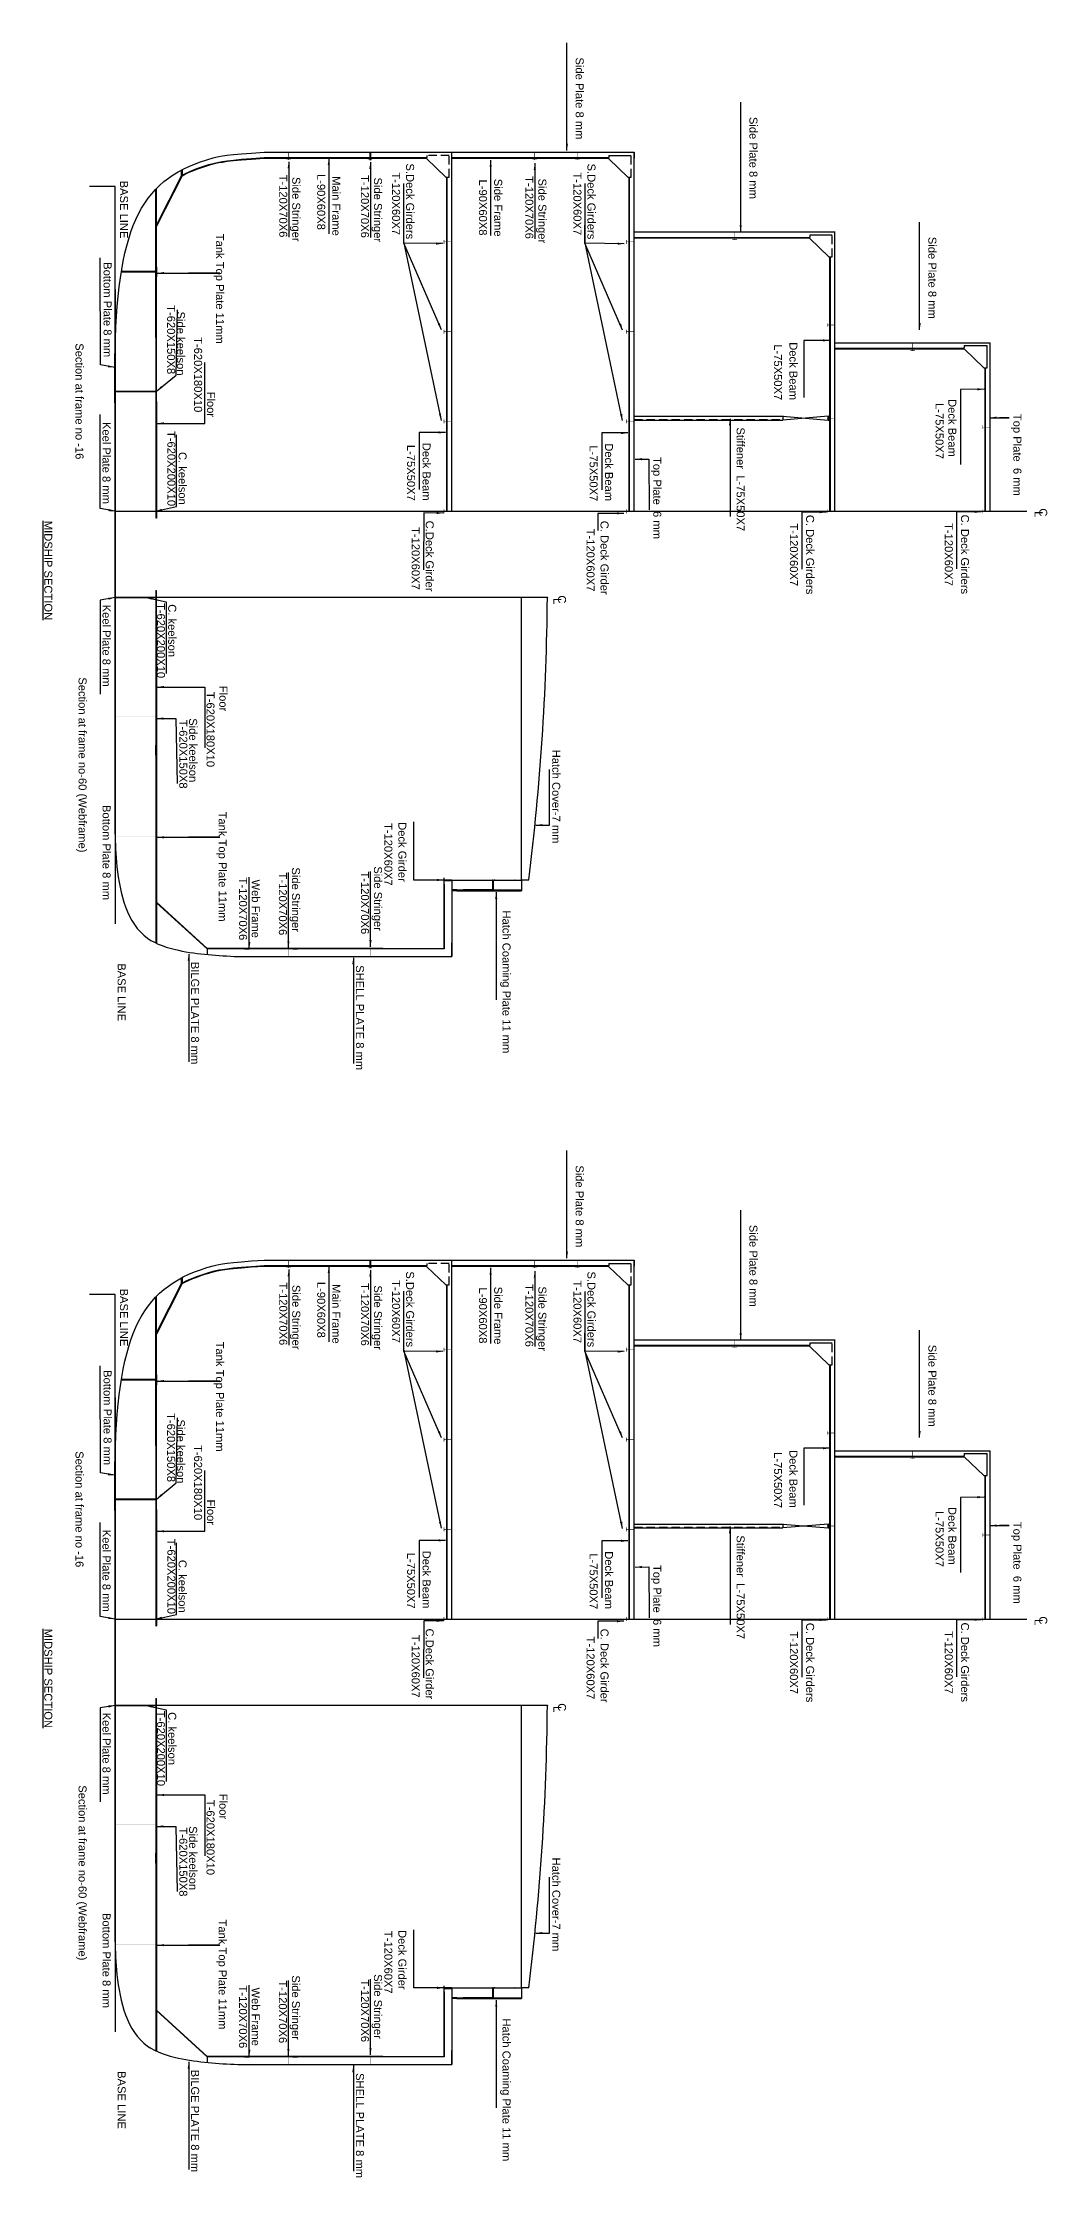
# Model space of a CAD drawing. Header units: inches. Extents: x 14911 to 113445, y 2644 to 74095.
# Drawn here: x 14911 to 29978, y 2644 to 34657 of the extents above; entities that cross this region are included whole.
import ezdxf
from ezdxf.enums import TextEntityAlignment as Align

# ---------------------------------------------------------------- set-up
doc = ezdxf.new("R2010")
doc.units = ezdxf.units.IN
doc.header["$LTSCALE"] = 500
doc.header["$MEASUREMENT"] = 0
doc.linetypes.add('DASHED', pattern=[0.75, 0.5, -0.25])
doc.styles.get("Standard").update_dxf_attribs({"font": 'arial.ttf'})
doc.dimstyles.get("Standard").update_dxf_attribs({"dimtxt": 250, "dimasz": 0.18, "dimexe": 0.18, "dimexo": 0.0625, "dimgap": 0.09, "dimtad": 0, "dimtih": 1, "dimtoh": 1, "dimdec": 4, "dimzin": 0, "dimdsep": 46, "dimtxsty": 'Standard', "dimcen": 0.09, "dimadec": 0, "dimazin": 0, "dimtfac": 1, "dimtdec": 4, "dimtofl": 0, "dimtmove": 0, "dimatfit": 3, "dimfxl": 1, "dimtolj": 1, "dimtzin": 0, "dimarcsym": 0})

msp = doc.modelspace()

# ---------------------------------------------------------------- hatches: boundary and pattern name
h = msp.add_hatch(color=6)
h.dxf.hatch_style = 1
h.paths.add_polyline_path([(18603, 32902), (18597, 32902), (18597, 33016), (18603, 33016)])
h.paths.add_polyline_path([(18597, 32896), (18565, 32896), (18565, 32902), (18597, 32902)])
h.paths.add_polyline_path([(18603, 32896), (18600, 32896), (18597, 32896), (18597, 32902), (18603, 32902)])
h.paths.add_polyline_path([(18635, 32896), (18603, 32896), (18603, 32902), (18635, 32902)])
h = msp.add_hatch(color=6)
h.dxf.hatch_style = 1
h.paths.add_polyline_path([(19825, 32902), (19819, 32902), (19819, 33016), (19825, 33016)])
h.paths.add_polyline_path([(19819, 32896), (19787, 32896), (19787, 32902), (19819, 32902)])
h.paths.add_polyline_path([(19825, 32896), (19822, 32896), (19819, 32896), (19819, 32902), (19825, 32902)])
h.paths.add_polyline_path([(19857, 32896), (19825, 32896), (19825, 32902), (19857, 32902)])
h = msp.add_hatch(color=6)
h.dxf.hatch_style = 1
h.paths.add_polyline_path([(22292, 32902), (22286, 32902), (22286, 33016), (22292, 33016)])
h.paths.add_polyline_path([(22286, 32896), (22254, 32896), (22254, 32902), (22286, 32902)])
h.paths.add_polyline_path([(22292, 32896), (22289, 32896), (22286, 32896), (22286, 32902), (22292, 32902)])
h.paths.add_polyline_path([(22324, 32896), (22292, 32896), (22292, 32902), (22324, 32902)])
h = msp.add_hatch(color=6)
h.dxf.hatch_style = 1
h.paths.add_polyline_path([(22933, 32902), (22927, 32902), (22927, 33016), (22933, 33016)])
h.paths.add_polyline_path([(22927, 32896), (22895, 32896), (22895, 32902), (22927, 32902)])
h.paths.add_polyline_path([(22933, 32896), (22930, 32896), (22927, 32896), (22927, 32902), (22933, 32902)])
h.paths.add_polyline_path([(22965, 32896), (22933, 32896), (22933, 32902), (22965, 32902)])
h = msp.add_hatch(color=6)
h.dxf.hatch_style = 1
h.paths.add_polyline_path([(20927, 31699), (20927, 31663), (20927, 31639), (20934, 31639), (20934, 31666), (21047, 31666), (21047, 31673), (20934, 31673), (20934, 31699)])
h = msp.add_hatch(color=6)
h.dxf.hatch_style = 1
h.paths.add_polyline_path([(23660, 31699), (23660, 31663), (23660, 31639), (23667, 31639), (23667, 31666), (23780, 31666), (23780, 31673), (23667, 31673), (23667, 31699)])
h = msp.add_hatch(color=6)
h.dxf.hatch_style = 1
h.paths.add_polyline_path([(25291, 31706), (25285, 31706), (25285, 31820), (25291, 31820)])
h.paths.add_polyline_path([(25285, 31700), (25253, 31700), (25253, 31706), (25285, 31706)])
h.paths.add_polyline_path([(25291, 31700), (25288, 31700), (25285, 31700), (25285, 31706), (25291, 31706)])
h.paths.add_polyline_path([(25323, 31700), (25291, 31700), (25291, 31706), (25323, 31706)])
h = msp.add_hatch(color=6)
h.dxf.hatch_style = 1
h.paths.add_polyline_path([(25291, 31706), (25285, 31706), (25285, 31820), (25291, 31820)])
h.paths.add_polyline_path([(25285, 31700), (25253, 31700), (25253, 31706), (25285, 31706)])
h.paths.add_polyline_path([(25291, 31700), (25288, 31700), (25285, 31700), (25285, 31706), (25291, 31706)])
h.paths.add_polyline_path([(25323, 31700), (25291, 31700), (25291, 31706), (25323, 31706)])
h = msp.add_hatch(color=6)
h.dxf.hatch_style = 1
h.paths.add_polyline_path([(16609, 31216), (16609, 31145), (16617, 31145), (16617, 31220), (16617, 31295), (16609, 31295), (16609, 31224), (16090, 31224), (16089, 31216)])
h = msp.add_hatch(color=6)
h.dxf.hatch_style = 1
h.paths.add_polyline_path([(26673, 30453), (26673, 30416), (26673, 30393), (26680, 30393), (26680, 30419), (26793, 30419), (26793, 30426), (26680, 30426), (26680, 30453)])
h = msp.add_hatch(color=6)
h.dxf.hatch_style = 1
h.paths.add_polyline_path([(20927, 30353), (20927, 30317), (20927, 30293), (20934, 30293), (20934, 30320), (21047, 30320), (21047, 30327), (20934, 30327), (20934, 30353)])
h = msp.add_hatch(color=6)
h.dxf.hatch_style = 1
h.paths.add_polyline_path([(23660, 30353), (23660, 30317), (23660, 30293), (23667, 30293), (23667, 30320), (23780, 30320), (23780, 30327), (23667, 30327), (23667, 30353)])
h = msp.add_hatch(color=6)
h.dxf.hatch_style = 1
h.paths.add_polyline_path([(27960, 30042), (27954, 30042), (27954, 30156), (27960, 30156)])
h.paths.add_polyline_path([(27954, 30036), (27922, 30036), (27922, 30042), (27954, 30042)])
h.paths.add_polyline_path([(27960, 30036), (27957, 30036), (27954, 30036), (27954, 30042), (27960, 30042)])
h.paths.add_polyline_path([(27992, 30036), (27960, 30036), (27960, 30042), (27992, 30042)])
h = msp.add_hatch(color=6)
h.dxf.hatch_style = 1
h.paths.add_polyline_path([(27961, 30042), (27955, 30042), (27955, 30156), (27961, 30156)])
h.paths.add_polyline_path([(27955, 30036), (27923, 30036), (27923, 30042), (27955, 30042)])
h.paths.add_polyline_path([(27961, 30036), (27958, 30036), (27955, 30036), (27955, 30042), (27961, 30042)])
h.paths.add_polyline_path([(27993, 30036), (27961, 30036), (27961, 30042), (27993, 30042)])
h = msp.add_hatch(color=6)
h.dxf.hatch_style = 1
h.paths.add_polyline_path([(16617, 29504), (16617, 29433), (16609, 29433), (16609, 29504)])
h.paths.add_polyline_path([(16617, 29425), (16617, 29354), (16609, 29354), (16609, 29425)])
h = msp.add_hatch(color=6)
h.dxf.hatch_style = 1
h.paths.add_polyline_path([(16609, 29433), (16609, 29425), (15997, 29425), (15997, 29433)])
h = msp.add_hatch(color=6)
h.dxf.hatch_style = 1
h.paths.add_polyline_path([(16617, 29433), (16617, 29425), (16609, 29425), (16609, 29433)])
h = msp.add_hatch(color=6)
h.dxf.hatch_style = 1
h.paths.add_polyline_path([(20927, 29007), (20927, 28970), (20927, 28947), (20934, 28947), (20934, 28973), (21047, 28973), (21047, 28980), (20934, 28980), (20934, 29007)])
h = msp.add_hatch(color=6)
h.dxf.hatch_style = 1
h.paths.add_polyline_path([(23660, 29007), (23660, 28970), (23660, 28947), (23667, 28947), (23667, 28973), (23780, 28973), (23780, 28980), (23667, 28980), (23667, 29007)])
h = msp.add_hatch(color=6)
h.dxf.hatch_style = 1
h.paths.add_polyline_path([(26673, 29057), (26673, 29020), (26673, 28997), (26680, 28997), (26680, 29023), (26793, 29023), (26793, 29030), (26680, 29030), (26680, 29057)])
h = msp.add_hatch(color=6)
h.dxf.hatch_style = 1
h.paths.add_polyline_path([(29001, 28922), (29001, 28885), (29001, 28862), (29008, 28862), (29008, 28888), (29121, 28888), (29121, 28895), (29008, 28895), (29008, 28922)])
h = msp.add_hatch(color=6)
h.dxf.hatch_style = 1
h.paths.add_polyline_path([(16607, 27626), (16607, 27636), (15997, 27636), (15997, 27626)])
h.paths.add_polyline_path([(16617, 27531), (16617, 27626), (16607, 27626), (16607, 27531)])
h.paths.add_polyline_path([(16617, 27626), (16617, 27636), (16607, 27636), (16607, 27626)])
h.paths.add_polyline_path([(16617, 27636), (16617, 27683), (16617, 27731), (16607, 27731), (16607, 27636)])
h = msp.add_hatch(color=6)
h.dxf.hatch_style = 1
h.paths.add_polyline_path([(20927, 27661), (20927, 27624), (20927, 27601), (20934, 27601), (20934, 27627), (21047, 27627), (21047, 27634), (20934, 27634), (20934, 27661)])
h = msp.add_hatch(color=6)
h.dxf.hatch_style = 1
h.paths.add_polyline_path([(23660, 27661), (23660, 27624), (23660, 27601), (23667, 27601), (23667, 27627), (23780, 27627), (23780, 27634), (23667, 27634), (23667, 27661)])
h = msp.add_hatch(color=6)
h.dxf.hatch_style = 1
h.paths.add_polyline_path([(26673, 27661), (26673, 27624), (26673, 27601), (26680, 27601), (26680, 27627), (26793, 27627), (26793, 27634), (26680, 27634), (26680, 27661)])
h = msp.add_hatch(color=6)
h.dxf.hatch_style = 1
h.paths.add_polyline_path([(29001, 27659), (29001, 27622), (29001, 27599), (29008, 27599), (29008, 27626), (29121, 27626), (29121, 27633), (29008, 27633), (29008, 27659)])
h = msp.add_hatch(color=6)
h.dxf.hatch_style = 1
h.paths.add_polyline_path([(16607, 26337), (16607, 26347), (15997, 26347), (15997, 26337)])
h.paths.add_polyline_path([(16617, 26242), (16617, 26337), (16607, 26337), (16607, 26242)])
h.paths.add_polyline_path([(16617, 26337), (16617, 26347), (16607, 26347), (16607, 26337)])
h.paths.add_polyline_path([(16617, 26347), (16617, 26394), (16617, 26442), (16607, 26442), (16607, 26347)])
h = msp.add_hatch(color=6)
h.dxf.hatch_style = 1
h.paths.add_polyline_path([(16609, 24543), (16609, 24551), (15997, 24551), (15997, 24543)])
h = msp.add_hatch(color=6)
h.dxf.hatch_style = 1
h.paths.add_polyline_path([(16617, 24472), (16617, 24543), (16609, 24543), (16609, 24472)])
h.paths.add_polyline_path([(16617, 24551), (16617, 24622), (16609, 24622), (16609, 24551)])
h = msp.add_hatch(color=6)
h.dxf.hatch_style = 1
h.paths.add_polyline_path([(16617, 24543), (16617, 24551), (16609, 24551), (16609, 24543)])
h = msp.add_hatch(color=6)
h.dxf.hatch_style = 1
h.paths.add_polyline_path([(16609, 22748), (16609, 22756), (15997, 22756), (15997, 22748)])
h = msp.add_hatch(color=6)
h.dxf.hatch_style = 1
h.paths.add_polyline_path([(16617, 22677), (16617, 22748), (16609, 22748), (16609, 22677)])
h.paths.add_polyline_path([(16617, 22756), (16617, 22827), (16609, 22827), (16609, 22756)])
h = msp.add_hatch(color=6)
h.dxf.hatch_style = 1
h.paths.add_polyline_path([(16617, 22748), (16617, 22756), (16609, 22756), (16609, 22748)])
h = msp.add_hatch(color=6)
h.dxf.hatch_style = 1
h.paths.add_polyline_path([(20927, 22127), (20927, 22090), (20927, 22067), (20934, 22067), (20934, 22093), (21047, 22093), (21047, 22100), (20934, 22100), (20934, 22127)])
h = msp.add_hatch(color=6)
h.dxf.hatch_style = 1
h.paths.add_polyline_path([(18602, 21066), (18596, 21066), (18596, 20952), (18602, 20952)])
h.paths.add_polyline_path([(18596, 21072), (18564, 21072), (18564, 21066), (18596, 21066)])
h.paths.add_polyline_path([(18602, 21072), (18599, 21072), (18596, 21072), (18596, 21066), (18602, 21066)])
h.paths.add_polyline_path([(18634, 21072), (18602, 21072), (18602, 21066), (18634, 21066)])
h = msp.add_hatch(color=6)
h.dxf.hatch_style = 1
h.paths.add_polyline_path([(19825, 21066), (19819, 21066), (19819, 20952), (19825, 20952)])
h.paths.add_polyline_path([(19819, 21072), (19787, 21072), (19787, 21066), (19819, 21066)])
h.paths.add_polyline_path([(19825, 21072), (19822, 21072), (19819, 21072), (19819, 21066), (19825, 21066)])
h.paths.add_polyline_path([(19857, 21072), (19825, 21072), (19825, 21066), (19857, 21066)])
h = msp.add_hatch(color=6)
h.dxf.hatch_style = 1
h.paths.add_polyline_path([(18603, 16286), (18597, 16286), (18597, 16400), (18603, 16400)])
h.paths.add_polyline_path([(18597, 16280), (18565, 16280), (18565, 16286), (18597, 16286)])
h.paths.add_polyline_path([(18603, 16280), (18600, 16280), (18597, 16280), (18597, 16286), (18603, 16286)])
h.paths.add_polyline_path([(18635, 16280), (18603, 16280), (18603, 16286), (18635, 16286)])
h = msp.add_hatch(color=6)
h.dxf.hatch_style = 1
h.paths.add_polyline_path([(19825, 16286), (19819, 16286), (19819, 16400), (19825, 16400)])
h.paths.add_polyline_path([(19819, 16280), (19787, 16280), (19787, 16286), (19819, 16286)])
h.paths.add_polyline_path([(19825, 16280), (19822, 16280), (19819, 16280), (19819, 16286), (19825, 16286)])
h.paths.add_polyline_path([(19857, 16280), (19825, 16280), (19825, 16286), (19857, 16286)])
h = msp.add_hatch(color=6)
h.dxf.hatch_style = 1
h.paths.add_polyline_path([(22292, 16286), (22286, 16286), (22286, 16400), (22292, 16400)])
h.paths.add_polyline_path([(22286, 16280), (22254, 16280), (22254, 16286), (22286, 16286)])
h.paths.add_polyline_path([(22292, 16280), (22289, 16280), (22286, 16280), (22286, 16286), (22292, 16286)])
h.paths.add_polyline_path([(22324, 16280), (22292, 16280), (22292, 16286), (22324, 16286)])
h = msp.add_hatch(color=6)
h.dxf.hatch_style = 1
h.paths.add_polyline_path([(22933, 16286), (22927, 16286), (22927, 16400), (22933, 16400)])
h.paths.add_polyline_path([(22927, 16280), (22895, 16280), (22895, 16286), (22927, 16286)])
h.paths.add_polyline_path([(22933, 16280), (22930, 16280), (22927, 16280), (22927, 16286), (22933, 16286)])
h.paths.add_polyline_path([(22965, 16280), (22933, 16280), (22933, 16286), (22965, 16286)])
h = msp.add_hatch(color=6)
h.dxf.hatch_style = 1
h.paths.add_polyline_path([(20927, 15084), (20927, 15047), (20927, 15024), (20934, 15024), (20934, 15051), (21047, 15051), (21047, 15058), (20934, 15058), (20934, 15084)])
h = msp.add_hatch(color=6)
h.dxf.hatch_style = 1
h.paths.add_polyline_path([(23660, 15084), (23660, 15047), (23660, 15024), (23667, 15024), (23667, 15051), (23780, 15051), (23780, 15058), (23667, 15058), (23667, 15084)])
h = msp.add_hatch(color=6)
h.dxf.hatch_style = 1
h.paths.add_polyline_path([(25291, 15090), (25285, 15090), (25285, 15204), (25291, 15204)])
h.paths.add_polyline_path([(25285, 15084), (25253, 15084), (25253, 15090), (25285, 15090)])
h.paths.add_polyline_path([(25291, 15084), (25288, 15084), (25285, 15084), (25285, 15090), (25291, 15090)])
h.paths.add_polyline_path([(25323, 15084), (25291, 15084), (25291, 15090), (25323, 15090)])
h = msp.add_hatch(color=6)
h.dxf.hatch_style = 1
h.paths.add_polyline_path([(25291, 15090), (25285, 15090), (25285, 15204), (25291, 15204)])
h.paths.add_polyline_path([(25285, 15084), (25253, 15084), (25253, 15090), (25285, 15090)])
h.paths.add_polyline_path([(25291, 15084), (25288, 15084), (25285, 15084), (25285, 15090), (25291, 15090)])
h.paths.add_polyline_path([(25323, 15084), (25291, 15084), (25291, 15090), (25323, 15090)])
h = msp.add_hatch(color=6)
h.dxf.hatch_style = 1
h.paths.add_polyline_path([(16609, 14601), (16609, 14530), (16617, 14530), (16617, 14605), (16617, 14680), (16609, 14680), (16609, 14609), (16090, 14609), (16089, 14601)])
h = msp.add_hatch(color=6)
h.dxf.hatch_style = 1
h.paths.add_polyline_path([(26673, 13837), (26673, 13801), (26673, 13777), (26680, 13777), (26680, 13804), (26793, 13804), (26793, 13811), (26680, 13811), (26680, 13837)])
h = msp.add_hatch(color=6)
h.dxf.hatch_style = 1
h.paths.add_polyline_path([(20927, 13738), (20927, 13701), (20927, 13678), (20934, 13678), (20934, 13704), (21047, 13704), (21047, 13711), (20934, 13711), (20934, 13738)])
h = msp.add_hatch(color=6)
h.dxf.hatch_style = 1
h.paths.add_polyline_path([(23660, 13738), (23660, 13701), (23660, 13678), (23667, 13678), (23667, 13704), (23780, 13704), (23780, 13711), (23667, 13711), (23667, 13738)])
h = msp.add_hatch(color=6)
h.dxf.hatch_style = 1
h.paths.add_polyline_path([(27960, 13426), (27954, 13426), (27954, 13540), (27960, 13540)])
h.paths.add_polyline_path([(27954, 13420), (27922, 13420), (27922, 13426), (27954, 13426)])
h.paths.add_polyline_path([(27960, 13420), (27957, 13420), (27954, 13420), (27954, 13426), (27960, 13426)])
h.paths.add_polyline_path([(27992, 13420), (27960, 13420), (27960, 13426), (27992, 13426)])
h = msp.add_hatch(color=6)
h.dxf.hatch_style = 1
h.paths.add_polyline_path([(27961, 13426), (27955, 13426), (27955, 13540), (27961, 13540)])
h.paths.add_polyline_path([(27955, 13420), (27923, 13420), (27923, 13426), (27955, 13426)])
h.paths.add_polyline_path([(27961, 13420), (27958, 13420), (27955, 13420), (27955, 13426), (27961, 13426)])
h.paths.add_polyline_path([(27993, 13420), (27961, 13420), (27961, 13426), (27993, 13426)])
h = msp.add_hatch(color=6)
h.dxf.hatch_style = 1
h.paths.add_polyline_path([(16609, 12818), (16609, 12810), (15997, 12810), (15997, 12818)])
h = msp.add_hatch(color=6)
h.dxf.hatch_style = 1
h.paths.add_polyline_path([(16617, 12889), (16617, 12818), (16609, 12818), (16609, 12889)])
h.paths.add_polyline_path([(16617, 12810), (16617, 12739), (16609, 12739), (16609, 12810)])
h = msp.add_hatch(color=6)
h.dxf.hatch_style = 1
h.paths.add_polyline_path([(16617, 12818), (16617, 12810), (16609, 12810), (16609, 12818)])
h = msp.add_hatch(color=6)
h.dxf.hatch_style = 1
h.paths.add_polyline_path([(20927, 12392), (20927, 12355), (20927, 12332), (20934, 12332), (20934, 12358), (21047, 12358), (21047, 12365), (20934, 12365), (20934, 12392)])
h = msp.add_hatch(color=6)
h.dxf.hatch_style = 1
h.paths.add_polyline_path([(23660, 12392), (23660, 12355), (23660, 12332), (23667, 12332), (23667, 12358), (23780, 12358), (23780, 12365), (23667, 12365), (23667, 12392)])
h = msp.add_hatch(color=6)
h.dxf.hatch_style = 1
h.paths.add_polyline_path([(26673, 12441), (26673, 12405), (26673, 12381), (26680, 12381), (26680, 12408), (26793, 12408), (26793, 12415), (26680, 12415), (26680, 12441)])
h = msp.add_hatch(color=6)
h.dxf.hatch_style = 1
h.paths.add_polyline_path([(29001, 12306), (29001, 12269), (29001, 12246), (29008, 12246), (29008, 12273), (29121, 12273), (29121, 12280), (29008, 12280), (29008, 12306)])
h = msp.add_hatch(color=6)
h.dxf.hatch_style = 1
h.paths.add_polyline_path([(16607, 11010), (16607, 11020), (15997, 11020), (15997, 11010)])
h.paths.add_polyline_path([(16617, 10915), (16617, 11010), (16607, 11010), (16607, 10915)])
h.paths.add_polyline_path([(16617, 11010), (16617, 11020), (16607, 11020), (16607, 11010)])
h.paths.add_polyline_path([(16617, 11020), (16617, 11068), (16617, 11115), (16607, 11115), (16607, 11020)])
h = msp.add_hatch(color=6)
h.dxf.hatch_style = 1
h.paths.add_polyline_path([(20927, 11045), (20927, 11009), (20927, 10985), (20934, 10985), (20934, 11012), (21047, 11012), (21047, 11019), (20934, 11019), (20934, 11045)])
h = msp.add_hatch(color=6)
h.dxf.hatch_style = 1
h.paths.add_polyline_path([(23660, 11045), (23660, 11009), (23660, 10985), (23667, 10985), (23667, 11012), (23780, 11012), (23780, 11019), (23667, 11019), (23667, 11045)])
h = msp.add_hatch(color=6)
h.dxf.hatch_style = 1
h.paths.add_polyline_path([(26673, 11045), (26673, 11009), (26673, 10985), (26680, 10985), (26680, 11012), (26793, 11012), (26793, 11019), (26680, 11019), (26680, 11045)])
h = msp.add_hatch(color=6)
h.dxf.hatch_style = 1
h.paths.add_polyline_path([(29001, 11044), (29001, 11007), (29001, 10984), (29008, 10984), (29008, 11010), (29121, 11010), (29121, 11017), (29008, 11017), (29008, 11044)])
h = msp.add_hatch(color=6)
h.dxf.hatch_style = 1
h.paths.add_polyline_path([(16607, 9721), (16607, 9731), (15997, 9731), (15997, 9721)])
h.paths.add_polyline_path([(16617, 9626), (16617, 9721), (16607, 9721), (16607, 9626)])
h.paths.add_polyline_path([(16617, 9721), (16617, 9731), (16607, 9731), (16607, 9721)])
h.paths.add_polyline_path([(16617, 9731), (16617, 9779), (16617, 9826), (16607, 9826), (16607, 9731)])
h = msp.add_hatch(color=6)
h.dxf.hatch_style = 1
h.paths.add_polyline_path([(16617, 7857), (16617, 7928), (16609, 7928), (16609, 7857)])
h.paths.add_polyline_path([(16617, 7936), (16617, 8007), (16609, 8007), (16609, 7936)])
h = msp.add_hatch(color=6)
h.dxf.hatch_style = 1
h.paths.add_polyline_path([(16609, 7928), (16609, 7936), (15997, 7936), (15997, 7928)])
h = msp.add_hatch(color=6)
h.dxf.hatch_style = 1
h.paths.add_polyline_path([(16617, 7928), (16617, 7936), (16609, 7936), (16609, 7928)])
h = msp.add_hatch(color=6)
h.dxf.hatch_style = 1
h.paths.add_polyline_path([(16609, 6133), (16609, 6141), (15997, 6141), (15997, 6133)])
h = msp.add_hatch(color=6)
h.dxf.hatch_style = 1
h.paths.add_polyline_path([(16617, 6062), (16617, 6133), (16609, 6133), (16609, 6062)])
h.paths.add_polyline_path([(16617, 6141), (16617, 6212), (16609, 6212), (16609, 6141)])
h = msp.add_hatch(color=6)
h.dxf.hatch_style = 1
h.paths.add_polyline_path([(16617, 6133), (16617, 6141), (16609, 6141), (16609, 6133)])
h = msp.add_hatch(color=6)
h.dxf.hatch_style = 1
h.paths.add_polyline_path([(20927, 5511), (20927, 5475), (20927, 5451), (20934, 5451), (20934, 5478), (21047, 5478), (21047, 5485), (20934, 5485), (20934, 5511)])
h = msp.add_hatch(color=6)
h.dxf.hatch_style = 1
h.paths.add_polyline_path([(18602, 4450), (18596, 4450), (18596, 4336), (18602, 4336)])
h.paths.add_polyline_path([(18596, 4456), (18564, 4456), (18564, 4450), (18596, 4450)])
h.paths.add_polyline_path([(18602, 4456), (18599, 4456), (18596, 4456), (18596, 4450), (18602, 4450)])
h.paths.add_polyline_path([(18634, 4456), (18602, 4456), (18602, 4450), (18634, 4450)])
h = msp.add_hatch(color=6)
h.dxf.hatch_style = 1
h.paths.add_polyline_path([(19825, 4450), (19819, 4450), (19819, 4336), (19825, 4336)])
h.paths.add_polyline_path([(19819, 4456), (19787, 4456), (19787, 4450), (19819, 4450)])
h.paths.add_polyline_path([(19825, 4456), (19822, 4456), (19819, 4456), (19819, 4450), (19825, 4450)])
h.paths.add_polyline_path([(19857, 4456), (19825, 4456), (19825, 4450), (19857, 4450)])

# ---------------------------------------------------------------- linework, layer by layer
for p, q in [((18233, 33016), (21047, 33016)), ((19442, 33016), (23780, 33016)), ((19819, 33016), (19819, 32896)), ((19825, 33016), (19825, 32896)), ((21047, 27631), (21047, 33016)), ((23772, 33016), (23780, 33016)), ((23772, 33016), (23780, 33016)), ((23780, 27631), (23780, 33016)), ((23780, 33016), (23780, 32926)), ((23780, 33016), (23780, 32926)), ((23780, 27631), (23780, 33016)), ((23780, 32971), (23780, 33016)), ((16994, 32668), (16617, 31927)), ((17001, 32663), (16617, 31905)), ((16994, 32668), (16993, 32749)), ((17001, 32753), (17001, 32671)), ((17001, 32663), (17001, 32663)), ((18233, 32934), (20670, 32934)), ((18233, 32926), (20670, 32926)), ((19442, 32934), (20670, 32934)), ((19442, 32926), (20670, 32926)), ((20670, 32917), (20670, 32937)), ((20956, 32642), (20670, 32917)), ((21047, 32934), (23400, 32934)), ((21047, 32926), (23400, 32926)), ((23400, 32967), (23738, 32967)), ((23400, 32917), (23400, 32937)), ((23685, 32642), (23400, 32917)), ((15997, 32499), (15612, 32499)), ((16609, 31224), (16609, 32462)), ((16617, 30385), (16617, 32471)), ((20956, 32642), (20976, 32642)), ((20972, 27631), (20972, 32642)), ((20979, 27631), (20979, 32642)), ((23685, 32642), (23705, 32642)), ((23705, 27631), (23705, 32642)), ((23712, 27631), (23712, 32642)), ((23780, 27631), (23780, 32401)), ((23781, 31820), (26794, 31820)), ((23781, 31738), (26414, 31738)), ((23781, 31730), (26414, 31730)), ((26414, 31721), (26414, 31741)), ((26699, 31446), (26414, 31721)), ((26793, 27631), (26793, 31820)), ((26793, 27631), (26793, 31820)), ((16617, 31149), (16617, 31428)), ((26699, 31446), (26719, 31446)), ((26718, 27631), (26718, 31446)), ((26725, 27631), (26725, 31446)), ((16609, 31216), (16089, 31216)), ((16609, 31224), (16090, 31224)), ((16609, 31224), (16609, 31295)), ((16609, 31295), (16617, 31295)), ((16609, 31228), (16609, 31224)), ((16609, 30235), (16609, 31216)), ((16609, 31145), (16609, 31216)), ((16617, 31145), (16609, 31145)), ((16617, 31295), (16617, 31220)), ((16617, 31220), (16617, 31145)), ((16609, 30235), (16609, 29745)), ((16617, 29277), (16617, 30385)), ((26793, 30156), (29121, 30156)), ((28731, 30116), (29078, 30116)), ((29121, 27631), (29121, 30156)), ((29121, 27631), (29121, 30156)), ((29121, 27631), (29121, 30156)), ((15997, 30012), (15997, 27631)), ((26793, 30074), (28731, 30074)), ((26793, 30066), (28731, 30066)), ((28731, 30066), (28731, 30086)), ((29026, 29782), (28731, 30066)), ((29026, 29782), (29046, 29782)), ((29046, 27631), (29046, 29782)), ((29053, 27631), (29053, 29782)), ((16609, 29745), (16609, 29533)), ((16609, 29533), (16609, 28575)), ((15997, 29433), (16617, 29433)), ((15997, 29425), (16617, 29425)), ((16617, 29277), (16617, 29050)), ((16617, 29277), (16617, 27529)), ((26693, 29054), (26012, 28997)), ((26012, 29054), (26693, 28997)), ((26012, 29054), (26012, 28997)), ((26693, 29054), (26693, 28997)), ((26693, 29054), (26718, 29054)), ((26693, 28997), (26718, 28997)), ((16609, 28575), (16607, 27530)), ((16607, 27731), (16617, 27731)), ((19442, 27631), (23780, 27631)), ((21047, 27638), (21047, 27631)), ((23780, 27631), (23887, 27631)), ((23780, 27631), (26793, 27631)), ((26793, 27631), (29121, 27631)), ((29121, 27631), (29670, 27631)), ((16607, 27530), (16617, 27530)), ((15997, 26342), (22480, 26342)), ((15997, 26342), (16617, 26342)), ((15997, 26337), (16617, 26337)), ((15997, 22815), (15997, 26321)), ((15997, 22789), (15997, 26311)), ((16607, 26443), (16607, 25985)), ((16607, 26442), (16617, 26442)), ((16617, 26090), (16617, 26442)), ((22480, 26342), (22480, 26337)), ((16607, 26242), (16617, 26242)), ((16607, 25985), (16609, 25026)), ((16617, 25985), (16617, 26137)), ((16617, 25985), (16617, 24876)), ((16609, 25026), (16609, 21153)), ((16617, 24876), (16617, 21150)), ((16609, 24049), (16609, 24120)), ((16609, 24049), (16609, 24041)), ((16609, 23970), (16609, 24041)), ((20934, 22127), (20927, 22127)), ((20927, 22127), (20927, 22090)), ((21047, 22100), (20927, 22100)), ((20927, 22100), (20927, 22040)), ((20927, 22100), (20927, 21072)), ((20927, 22093), (20927, 22067)), ((20934, 22100), (20934, 22127)), ((20934, 22100), (21047, 22100)), ((20934, 22040), (20934, 22093)), ((20934, 22093), (21047, 22093)), ((20934, 22093), (21047, 22093)), ((20934, 22067), (20934, 22093)), ((21047, 22100), (21047, 21865)), ((21047, 22093), (21047, 22100)), ((21047, 22100), (21047, 22093)), ((21656, 22100), (21656, 21951)), ((21667, 22100), (21656, 22100)), ((21667, 22100), (21667, 21940)), ((21691, 22100), (21684, 22100)), ((21997, 22100), (21990, 22100)), ((22200, 22100), (22094, 22100)), ((20927, 22067), (20934, 22067)), ((20934, 22040), (20934, 21066)), ((21121, 21952), (21047, 21952)), ((21121, 21940), (21047, 21940)), ((21047, 21865), (21047, 21040)), ((21121, 21952), (22094, 21952)), ((21571, 21940), (21121, 21940)), ((21121, 21940), (22094, 21940)), ((21656, 21951), (21217, 21951)), ((21217, 21951), (21217, 21940)), ((21667, 21940), (21217, 21940)), ((17379, 21072), (16620, 21766)), ((17379, 21066), (16620, 21759)), ((21047, 21040), (21047, 21160)), ((17379, 21072), (17379, 20982)), ((17974, 21072), (17939, 21072)), ((17974, 21072), (17939, 21072)), ((17939, 21072), (17939, 21066)), ((17939, 21066), (18009, 21066)), ((17974, 21072), (18009, 21072)), ((17974, 21072), (18009, 21072)), ((18009, 21066), (18009, 21072)), ((18663, 21066), (18733, 21066)), ((19821, 21072), (19821, 21066)), ((20013, 21072), (20927, 21072)), ((21047, 21047), (21047, 20952)), ((21048, 20952), (21048, 21072)), ((18233, 16400), (21047, 16400)), ((19442, 16400), (23780, 16400)), ((19819, 16400), (19819, 16280)), ((19825, 16400), (19825, 16280)), ((21047, 11015), (21047, 16400)), ((23400, 16351), (23738, 16351)), ((23772, 16400), (23780, 16400)), ((23772, 16400), (23780, 16400)), ((23780, 11015), (23780, 16400)), ((23780, 16400), (23780, 16310)), ((23780, 16400), (23780, 16310)), ((23780, 11015), (23780, 16400)), ((23780, 16355), (23780, 16400)), ((16994, 16053), (16617, 15312)), ((17001, 16047), (16617, 15289)), ((16994, 16053), (16993, 16133)), ((17001, 16138), (17001, 16056)), ((17001, 16048), (17001, 16047)), ((18233, 16318), (20670, 16318)), ((18233, 16310), (20670, 16310)), ((19442, 16318), (20670, 16318)), ((19442, 16310), (20670, 16310)), ((20670, 16301), (20670, 16321)), ((20956, 16027), (20670, 16301)), ((20956, 16027), (20976, 16027)), ((20972, 11015), (20972, 16027)), ((20979, 11015), (20979, 16027)), ((21047, 16318), (23400, 16318)), ((21047, 16310), (23400, 16310)), ((23400, 16301), (23400, 16321)), ((23685, 16027), (23400, 16301)), ((23685, 16027), (23705, 16027)), ((23705, 11015), (23705, 16027)), ((23712, 11015), (23712, 16027)), ((15997, 15884), (15612, 15884)), ((16609, 14609), (16609, 15847)), ((16617, 13770), (16617, 15855)), ((23780, 11015), (23780, 15786)), ((23781, 15204), (26794, 15204)), ((23781, 15122), (26414, 15122)), ((23781, 15114), (26414, 15114)), ((26414, 15105), (26414, 15125)), ((26699, 14831), (26414, 15105)), ((26793, 11015), (26793, 15204)), ((26793, 11015), (26793, 15204)), ((16617, 14533), (16617, 14813)), ((26699, 14831), (26719, 14831)), ((26718, 11015), (26718, 14831)), ((26725, 11015), (26725, 14831)), ((16609, 14601), (16089, 14601)), ((16609, 14609), (16090, 14609)), ((16609, 14609), (16609, 14680)), ((16609, 14680), (16617, 14680)), ((16609, 14613), (16609, 14609)), ((16609, 13620), (16609, 14601)), ((16609, 14530), (16609, 14601)), ((16617, 14530), (16609, 14530)), ((16617, 14680), (16617, 14605)), ((16617, 14605), (16617, 14530)), ((16617, 12661), (16617, 13770)), ((16609, 13620), (16609, 13130)), ((26793, 13540), (29121, 13540)), ((26793, 13458), (28731, 13458)), ((26793, 13450), (28731, 13450)), ((28731, 13500), (29078, 13500)), ((28731, 13450), (28731, 13470)), ((29026, 13167), (28731, 13450)), ((29121, 11015), (29121, 13540)), ((29121, 11015), (29121, 13540)), ((29121, 11015), (29121, 13540)), ((15997, 13396), (15997, 11015)), ((16609, 13130), (16609, 12918)), ((29026, 13167), (29046, 13167)), ((29046, 11015), (29046, 13167)), ((29053, 11015), (29053, 13167)), ((15997, 12818), (16617, 12818)), ((15997, 12810), (16617, 12810)), ((16609, 12918), (16609, 11960)), ((16617, 12661), (16617, 12435)), ((16617, 12661), (16617, 10914)), ((26693, 12439), (26012, 12382)), ((26012, 12439), (26693, 12382)), ((26012, 12439), (26012, 12382)), ((26693, 12439), (26693, 12382)), ((26693, 12439), (26718, 12439)), ((26693, 12382), (26718, 12382)), ((16609, 11960), (16607, 10915)), ((16607, 11115), (16617, 11115)), ((16607, 10915), (16617, 10915)), ((19442, 11015), (23780, 11015)), ((21047, 11022), (21047, 11015)), ((23780, 11015), (23887, 11015)), ((23780, 11015), (26793, 11015)), ((26793, 11015), (29121, 11015)), ((29121, 11015), (29670, 11015)), ((15997, 9726), (22480, 9726)), ((15997, 9726), (16617, 9726)), ((15997, 9721), (16617, 9721)), ((15997, 6199), (15997, 9706)), ((15997, 6174), (15997, 9696)), ((16607, 9827), (16607, 9369)), ((16607, 9826), (16617, 9826)), ((16607, 9626), (16617, 9626)), ((16617, 9474), (16617, 9827)), ((22480, 9726), (22480, 9721)), ((16607, 9369), (16609, 8411)), ((16617, 9369), (16617, 9522)), ((16617, 9369), (16617, 8261)), ((16609, 8411), (16609, 4538)), ((16617, 8261), (16617, 4534)), ((16609, 7434), (16609, 7505)), ((16609, 7434), (16609, 7426)), ((16609, 7355), (16609, 7426)), ((20934, 5511), (20927, 5511)), ((20927, 5511), (20927, 5475)), ((21047, 5485), (20927, 5485)), ((20927, 5485), (20927, 5425)), ((20927, 5485), (20927, 4456)), ((20927, 5478), (20927, 5451)), ((20927, 5451), (20934, 5451)), ((20934, 5485), (20934, 5511)), ((20934, 5485), (21047, 5485)), ((20934, 5425), (20934, 5478)), ((20934, 5478), (21047, 5478)), ((20934, 5478), (21047, 5478)), ((20934, 5451), (20934, 5478)), ((21047, 5485), (21047, 5249)), ((21047, 5478), (21047, 5485)), ((21047, 5485), (21047, 5478)), ((21656, 5485), (21656, 5336)), ((21667, 5485), (21656, 5485)), ((21667, 5485), (21667, 5325)), ((21691, 5485), (21684, 5485)), ((21997, 5485), (21990, 5485)), ((22200, 5485), (22094, 5485)), ((17379, 4456), (16620, 5150)), ((17379, 4450), (16620, 5144)), ((20934, 5425), (20934, 4450)), ((21121, 5337), (21047, 5337)), ((21121, 5325), (21047, 5325)), ((21047, 5249), (21047, 4425)), ((21121, 5337), (22094, 5337)), ((21571, 5325), (21121, 5325)), ((21121, 5325), (22094, 5325)), ((21656, 5336), (21217, 5336)), ((21217, 5336), (21217, 5325)), ((21667, 5325), (21217, 5325)), ((21047, 4425), (21047, 4545)), ((17379, 4456), (17379, 4366)), ((17974, 4456), (17939, 4456)), ((17974, 4456), (17939, 4456)), ((17939, 4456), (17939, 4450)), ((17939, 4450), (18009, 4450)), ((17974, 4456), (18009, 4456)), ((17974, 4456), (18009, 4456)), ((18009, 4450), (18009, 4456)), ((18663, 4450), (18733, 4450)), ((19821, 4456), (19821, 4450)), ((20013, 4456), (20927, 4456)), ((21047, 4431), (21047, 4336)), ((21048, 4336), (21048, 4456))]:
    msp.add_line(p, q)
at = {"linetype": 'DASHED', "ltscale": 0.5}
for p, q in [((21008, 32967), (20670, 32967)), ((20670, 32967), (20670, 32937)), ((21008, 32642), (21008, 32967)), ((23400, 32967), (23400, 32937)), ((23738, 32642), (23738, 32967)), ((20976, 32642), (21008, 32642)), ((23705, 32642), (23738, 32642)), ((26752, 31446), (26752, 31771)), ((26719, 31446), (26752, 31446)), ((29046, 29782), (29078, 29782)), ((23780, 29007), (26012, 29007)), ((21008, 16351), (20670, 16351)), ((20670, 16351), (20670, 16321)), ((21008, 16027), (21008, 16351)), ((23400, 16351), (23400, 16321)), ((23738, 16027), (23738, 16351)), ((20976, 16027), (21008, 16027)), ((23705, 16027), (23738, 16027)), ((26752, 14831), (26752, 15155)), ((26719, 14831), (26752, 14831)), ((29046, 13167), (29078, 13167)), ((23780, 12392), (26012, 12392))]:
    msp.add_line(p, q, dxfattribs=at)
at = {"color": 7, "ltscale": 0.5}
for p, q in [((15997, 23216), (15997, 32499)), ((15997, 30956), (15997, 21443)), ((15997, 30726), (15997, 21443)), ((15997, 30726), (15997, 21443)), ((22094, 22100), (22094, 26342)), ((15997, 6601), (15997, 15884)), ((15997, 14340), (15997, 4828)), ((15997, 14111), (15997, 4828)), ((15997, 14111), (15997, 4828)), ((22094, 5485), (22094, 9726))]:
    msp.add_line(p, q, dxfattribs=at)
at = {"ltscale": 0.5}
for p, q in [((26752, 31771), (26414, 31771)), ((26414, 31771), (26414, 31741)), ((28731, 30116), (28731, 30086)), ((29078, 29782), (29078, 30116)), ((23780, 29054), (26019, 29054)), ((23780, 28997), (26012, 28997)), ((26752, 15155), (26414, 15155)), ((26414, 15155), (26414, 15125)), ((28731, 13500), (28731, 13470)), ((29078, 13167), (29078, 13500)), ((23780, 12439), (26019, 12439)), ((23780, 12382), (26012, 12382))]:
    msp.add_line(p, q, dxfattribs=at)
at = {"color": 7}
for p, q in [((15997, 27631), (22129, 27631)), ((15997, 11015), (22129, 11015))]:
    msp.add_line(p, q, dxfattribs=at)
at = {"color": 7, "ltscale": 5}
for p, q in [((21047, 22100), (22094, 22100)), ((22094, 22100), (22094, 21940)), ((20013, 21072), (17379, 21072)), ((21047, 5485), (22094, 5485)), ((22094, 5485), (22094, 5325)), ((20013, 4456), (17379, 4456))]:
    msp.add_line(p, q, dxfattribs=at)
at = {"color": 7, "lineweight": 20, "ltscale": 0.5}
for p, q in [((20013, 21066), (17379, 21066)), ((20934, 21066), (17387, 21066)), ((20013, 4450), (17379, 4450)), ((20934, 4450), (17387, 4450))]:
    msp.add_line(p, q, dxfattribs=at)
at = {"color": 7, "ltscale": 0.5}
for centre in [(-14087, 26622), (-14087, 10006)]:
    msp.add_arc(centre, 36568, 352.8972, 359.5532, dxfattribs=at)
at = {"color": 0}
for points, knots in [([(15997, 29197), (15991, 29504), (15991, 29787), (15997, 30048), (16041, 31944), (16437, 32710), (17673, 32978), (18233, 33016)], [0.54928, 0.54928, 0.54928, 0.54928, 0.874595, 0.874595, 0.874595, 3.23605, 3.454334, 3.454334, 3.454334, 3.454334]), ([(17001, 32671), (17140, 32743), (17383, 32833), (17673, 32896), (18233, 32934)], [2.8498062, 2.8498062, 2.8498062, 2.8498062, 3.2360504, 3.4543337, 3.4543337, 3.4543337, 3.4543337]), ([(17001, 32663), (17140, 32735), (17383, 32825), (17673, 32888), (18233, 32926)], [2.8499856, 2.8499856, 2.8499856, 2.8499856, 3.2360504, 3.4543337, 3.4543337, 3.4543337, 3.4543337]), ([(15997, 12582), (15991, 12888), (15991, 13172), (15997, 13433), (16041, 15328), (16437, 16095), (17673, 16363), (18233, 16400)], [0.54928, 0.54928, 0.54928, 0.54928, 0.874595, 0.874595, 0.874595, 3.23605, 3.454334, 3.454334, 3.454334, 3.454334]), ([(17001, 16056), (17140, 16128), (17383, 16218), (17673, 16281), (18233, 16318)], [2.8498062, 2.8498062, 2.8498062, 2.8498062, 3.2360504, 3.4543337, 3.4543337, 3.4543337, 3.4543337]), ([(17001, 16048), (17140, 16120), (17383, 16210), (17673, 16273), (18233, 16310)], [2.8499856, 2.8499856, 2.8499856, 2.8499856, 3.2360504, 3.4543337, 3.4543337, 3.4543337, 3.4543337])]:
    msp.add_open_spline(points, degree=3, knots=knots, dxfattribs=at)
for points in [[(15997, 22815), (15997, 22646), (16022, 22097), (16222, 21254), (17080, 20990), (17541, 20967), (17836, 20952), (18907, 20952), (19977, 20952), (21047, 20952)], [(15997, 6199), (15997, 6031), (16022, 5482), (16222, 4638), (17080, 4375), (17541, 4351), (17836, 4336), (18907, 4336), (19977, 4336), (21047, 4336)]]:
    msp.add_open_spline(points, degree=3, knots=[0, 0, 0, 0, 516.890053, 1679.394621, 2180.111432, 3074.343773, 3074.343773, 3074.343773, 3075.234699, 3075.234699, 3075.234699, 3075.234699])

# ---------------------------------------------------------------- texts
at = {"color": 7, "ltscale": 0.5}
for s, p in [('Side Plate 8 mm', (22964, 33821)), ('Side Plate 8 mm', (25570, 32929)), ('T-120X70X6', (18519, 32208)), ('L-90X60X8', (19088, 32269)), ('T-120X70X6', (19744, 32201)), ('T-120X60X7', (20211, 32243)), ('S.Deck Girders', (20421, 32278)), ('T-120X60X7', (22931, 32241)), ('S.Deck Girders', (23141, 32276)), ('BASE LINE', (16131, 32155)), ('Side Stringer', (18714, 32159)), ('Main Frame', (19315, 32208)), ('Side Stringer', (19939, 32151)), ('L-90X60X8', (21514, 32185)), ('Side Frame', (21742, 32183)), ('T-120X70X6', (22209, 32185)), ('Side Stringer', (22405, 32135)), ('Tank Top Plate 11mm', (17570, 30967)), ('Tank Top Plate 11mm', (17570, 30967)), ('Side Plate 8 mm', (28254, 31131)), ('Bottom Plate 8 mm', (15884, 30653)), ('T-620X150X8', (16837, 30203)), ('Side keelson', (16984, 30145)), ('Section at frame no -16', (15463, 29279)), ('T-620X180X10', (17242, 29678)), ('Floor', (17436, 29233)), ('Keel Plate 8 mm', (15868, 28355)), ('T-620X200X10', (16841, 28271)), ('C. keelson', (17009, 28123)), ('C. Deck Girders', (26420, 26980)), ('C. Deck Girders', (28743, 26984)), ('L', (29846, 27584)), ('C', (29916, 27613)), ('%%UMIDSHIP SECTION', (14995, 26742)), ('T-120X60X7', (20505, 26923)), ('C.Deck Girder', (20715, 26958)), ('T-120X60X7', (23127, 26898)), ('C. Deck Girder', (23337, 26933)), ('T-120X60X7', (26177, 26978)), ('T-120X60X7', (28500, 26982)), ('T-620X200X10', (16685, 25691)), ('L', (22629, 26280)), ('C', (22699, 26308)), ('Keel Plate 8 mm', (15868, 25614)), ('C. keelson', (16853, 25840)), ('Section at frame no-60 (Webframe)', (15509, 23826)), ('Floor', (17621, 24821)), ('T-620X180X10', (17428, 24357)), ('T-620X150X8', (17020, 23988)), ('Side keelson', (17167, 24046)), ('Hatch Cover-7 mm', (22613, 23351)), ('Bottom Plate 8 mm', (15869, 22512)), ('Tank Top Plate 11mm', (17610, 22301)), ('T-120X60X7', (20095, 22485)), ('Deck Girder', (20305, 22520)), ('T-120X70X6', (17916, 21666)), ('Web Frame', (18107, 21669)), ('T-120X70X6', (18513, 21741)), ('Side Stringer', (18709, 21804)), ('T-120X70X6', (19745, 21758)), ('Side Stringer', (19940, 21821)), ('Hatch Coaming Plate 11 mm', (21867, 20572)), ('BASE LINE', (16095, 20418)), ('BILGE PLATE 8 mm', (17197, 20104)), ('SHELL PLATE 8 mm', (19669, 20035)), ('Side Plate 8 mm', (22964, 17206)), ('Side Plate 8 mm', (25570, 16313)), ('T-120X70X6', (18519, 15593)), ('Side Stringer', (18714, 15543)), ('L-90X60X8', (19088, 15653)), ('Main Frame', (19315, 15593)), ('T-120X70X6', (19744, 15585)), ('Side Stringer', (19939, 15536)), ('T-120X60X7', (20211, 15628)), ('S.Deck Girders', (20421, 15663)), ('T-120X70X6', (22209, 15569)), ('T-120X60X7', (22931, 15626)), ('S.Deck Girders', (23141, 15661)), ('BASE LINE', (16131, 15539)), ('L-90X60X8', (21514, 15569)), ('Side Frame', (21742, 15568)), ('Side Stringer', (22405, 15520)), ('Tank Top Plate 11mm', (17570, 14352)), ('Tank Top Plate 11mm', (17570, 14352)), ('Side Plate 8 mm', (28254, 14515)), ('Bottom Plate 8 mm', (15884, 14037)), ('T-620X150X8', (16837, 13588)), ('Side keelson', (16984, 13529)), ('Section at frame no -16', (15463, 12663)), ('T-620X180X10', (17242, 13063)), ('Floor', (17436, 12617)), ('Keel Plate 8 mm', (15868, 11740)), ('T-620X200X10', (16841, 11656)), ('C. keelson', (17009, 11508)), ('C. Deck Girders', (26420, 10364)), ('C. Deck Girders', (28743, 10368)), ('L', (29846, 10969)), ('C', (29916, 10997)), ('%%UMIDSHIP SECTION', (14995, 10127)), ('T-120X60X7', (20505, 10308)), ('C.Deck Girder', (20715, 10343)), ('T-120X60X7', (23127, 10283)), ('C. Deck Girder', (23337, 10318)), ('T-120X60X7', (26177, 10362)), ('T-120X60X7', (28500, 10366)), ('T-620X200X10', (16685, 9076)), ('C. keelson', (16853, 9224)), ('L', (22629, 9664)), ('C', (22699, 9693)), ('Keel Plate 8 mm', (15868, 8998)), ('Section at frame no-60 (Webframe)', (15509, 7210)), ('Floor', (17621, 8206)), ('T-620X180X10', (17428, 7741)), ('T-620X150X8', (17020, 7373)), ('Side keelson', (17167, 7430)), ('Hatch Cover-7 mm', (22613, 6736)), ('Bottom Plate 8 mm', (15869, 5896)), ('Tank Top Plate 11mm', (17610, 5685)), ('T-120X60X7', (20095, 5869)), ('Deck Girder', (20305, 5905)), ('T-120X70X6', (17916, 5050)), ('Web Frame', (18107, 5053)), ('T-120X70X6', (18513, 5126)), ('Side Stringer', (18709, 5188)), ('T-120X70X6', (19745, 5143)), ('Side Stringer', (19940, 5205)), ('Hatch Coaming Plate 11 mm', (21867, 3956)), ('BASE LINE', (16095, 3803)), ('BILGE PLATE 8 mm', (17197, 3489)), ('SHELL PLATE 8 mm', (19669, 3420))]:
    msp.add_text(s, height=120, rotation=270, dxfattribs=at).set_placement(p, align=Align.MIDDLE_CENTER)
at = {"ltscale": 0.5}
for s, p in [('L-75X50X7', (25939, 29715)), ('Deck Beam', (26170, 29732)), ('L-75X50X7', (28361, 28834)), ('Deck Beam', (28553, 28879)), ('Stiffener  L-75X50X7', (25378, 28109)), ('Top Plate  6 mm', (29529, 28476)), ('L-75X50X7', (20436, 28206)), ('Deck Beam', (20668, 28223)), ('L-75X50X7', (23173, 28199)), ('Deck Beam', (23404, 28216)), ('Top Plate  6 mm', (24128, 27829)), ('L-75X50X7', (25939, 13100)), ('Deck Beam', (26170, 13117)), ('L-75X50X7', (28361, 12218)), ('Deck Beam', (28553, 12264)), ('Stiffener  L-75X50X7', (25378, 11494)), ('Top Plate  6 mm', (29529, 11860)), ('L-75X50X7', (20436, 11591)), ('Deck Beam', (20668, 11608)), ('L-75X50X7', (23173, 11583)), ('Deck Beam', (23404, 11600)), ('Top Plate  6 mm', (24128, 11213))]:
    msp.add_text(s, height=120, rotation=270, dxfattribs=at).set_placement(p, align=Align.MIDDLE_CENTER)

# ---------------------------------------------------------------- leaders
at = {"color": 7}
for points in [[(22773, 33043), (22773, 34657)], [(25379, 31820), (25379, 33765)], [(18601, 32873), (18601, 31742)], [(19202, 32922), (19202, 31791)], [(19826, 32865), (19826, 31734)], [(21629, 32897), (21629, 31766)], [(22291, 32849), (22291, 31718)], [(20912, 31644), (20327, 31651), (20327, 32548)], [(23632, 31642), (23047, 31650), (23047, 32547)], [(20892, 30350), (20327, 31651), (20327, 31920)], [(23609, 30348), (23043, 31649), (23043, 31919)], [(28063, 30352), (28063, 31967)], [(15991, 29787), (15777, 29824), (15774, 31429)], [(20890, 28992), (20327, 31677), (20327, 31677)], [(23606, 28990), (23043, 31675), (23043, 31675)], [(16630, 31202), (17570, 31202), (17100, 31202)], [(16630, 31202), (17570, 31202), (17100, 31202)], [(16620, 29431), (16911, 29673), (16931, 30649)], [(16630, 28948), (17343, 28948), (17343, 29860)], [(15997, 27631), (15774, 27669), (15774, 29079)], [(29119, 29033), (29404, 29033), (29262, 29033)], [(16601, 27630), (16919, 27699), (16919, 28774)], [(15997, 26337), (15774, 26299), (15774, 24888)], [(16445, 26342), (16762, 26273), (16762, 25198)], [(16630, 24994), (17343, 24994), (17343, 24082)], [(16619, 24521), (16909, 24521), (16929, 23545)], [(16630, 22740), (17570, 22740), (17100, 22740)], [(20927, 22100), (20477, 22100), (20477, 22971)], [(18010, 21072), (18010, 22142)], [(18596, 21081), (18596, 22212)], [(19827, 21098), (19827, 22229)], [(21713, 21917), (21713, 20303)], [(17102, 20990), (17102, 19375)], [(19570, 20935), (19570, 19349)], [(22773, 16427), (22773, 18042)], [(25379, 15204), (25379, 17150)], [(18601, 16258), (18601, 15126)], [(19202, 16307), (19202, 15176)], [(19826, 16250), (19826, 15119)], [(21629, 16282), (21629, 15151)], [(22291, 16234), (22291, 15103)], [(20912, 15029), (20327, 15036), (20327, 15933)], [(23632, 15027), (23047, 15034), (23047, 15931)], [(20892, 13735), (20327, 15036), (20327, 15305)], [(20890, 12377), (20327, 15062), (20327, 15062)], [(23609, 13733), (23043, 15034), (23043, 15303)], [(23606, 12375), (23043, 15060), (23043, 15060)], [(28063, 13737), (28063, 15351)], [(15991, 13172), (15777, 13209), (15774, 14813)], [(16630, 14586), (17570, 14586), (17100, 14586)], [(16630, 14586), (17570, 14586), (17100, 14586)], [(16620, 12816), (16911, 13058), (16931, 14034)], [(16630, 12333), (17343, 12333), (17343, 13245)], [(15997, 11015), (15774, 11053), (15774, 12464)], [(29119, 12418), (29404, 12418), (29262, 12418)], [(16601, 11015), (16919, 11084), (16919, 12159)], [(15997, 9721), (15774, 9683), (15774, 8273)], [(16445, 9726), (16762, 9657), (16762, 8582)], [(16630, 8378), (17343, 8378), (17343, 7467)], [(16619, 7906), (16909, 7906), (16929, 6930)], [(16630, 6125), (17570, 6125), (17100, 6125)], [(20927, 5485), (20477, 5485), (20477, 6356)], [(18010, 4456), (18010, 5527)], [(18596, 4466), (18596, 5597)], [(19827, 4483), (19827, 5614)], [(21713, 5302), (21713, 3687)], [(17102, 4375), (17102, 2760)], [(19570, 4320), (19570, 2734)]]:
    msp.add_leader(points, dimstyle='Standard', override={"dimasz": 100, "dimtad": 0}, dxfattribs=at)
for points in [[(26715, 30193), (26324, 30193), (26324, 29337)], [(29029, 29460), (28677, 29456), (28677, 28329)], [(20950, 28812), (20559, 28812), (20559, 27956)], [(23686, 28804), (23295, 28804), (23295, 27949)], [(25219, 29018), (25219, 27551)], [(23799, 28410), (24004, 28413), (24006, 27650)], [(20920, 27604), (20626, 27605), (20624, 26750)], [(23626, 27599), (23235, 27599), (23236, 27340)], [(26664, 27617), (26295, 27617), (26295, 26762)], [(28986, 27621), (28618, 27621), (28618, 26766)], [(26715, 13578), (26324, 13578), (26324, 12722)], [(29029, 12845), (28677, 12840), (28677, 11714)], [(20950, 12196), (20559, 12196), (20559, 11341)], [(23686, 12189), (23295, 12189), (23295, 11333)], [(25219, 12403), (25219, 10935)], [(23799, 11795), (24004, 11797), (24006, 11035)], [(20920, 10989), (20626, 10990), (20624, 10135)], [(23626, 10984), (23235, 10984), (23236, 10725)], [(26664, 11002), (26295, 11002), (26295, 10146)], [(28986, 11006), (28618, 11006), (28618, 10150)]]:
    msp.add_leader(points, dimstyle='Standard', override={"dimasz": 100, "dimtad": 0})
at = {"color": 7, "ltscale": 0.5}
for points in [[(22306, 22923), (22510, 22923), (22510, 23759)], [(22306, 6307), (22510, 6307), (22510, 7144)]]:
    msp.add_leader(points, dimstyle='Standard', override={"dimasz": 100, "dimtad": 0}, dxfattribs=at)

doc.saveas('drawing.dxf')
